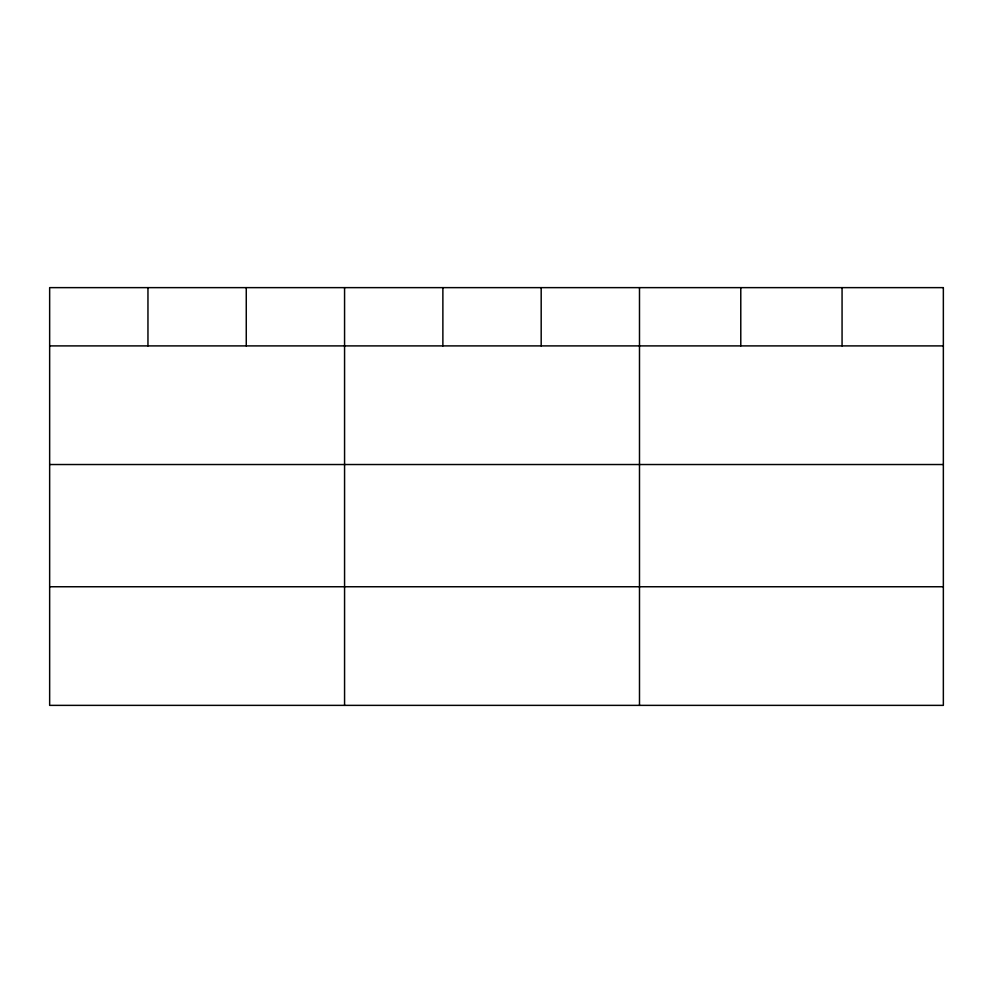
<?xml version="1.0" encoding="UTF-8"?>
<svg xmlns="http://www.w3.org/2000/svg" width="993" height="993" viewBox="0 0 993 993"><rect width="100%" height="100%" fill="white"/><g stroke="black" fill="none" stroke-linecap="round" stroke-linejoin="round"><path stroke-width="1.49" d="M49.65 345.899L943.35 345.899M49.65 464.525L943.35 464.525M49.65 586.751L943.35 586.751M842.064 287.635L842.064 345.899M740.778 287.635L740.778 345.899M639.492 287.635L639.492 705.365M541.185 287.635L541.185 345.899M442.878 287.635L442.878 345.899M344.571 287.635L344.571 705.365M246.264 287.635L246.264 345.899M147.957 287.635L147.957 345.899M943.35 287.635L49.65 287.635L49.65 705.365L943.35 705.365L943.35 287.635"/></g></svg>
